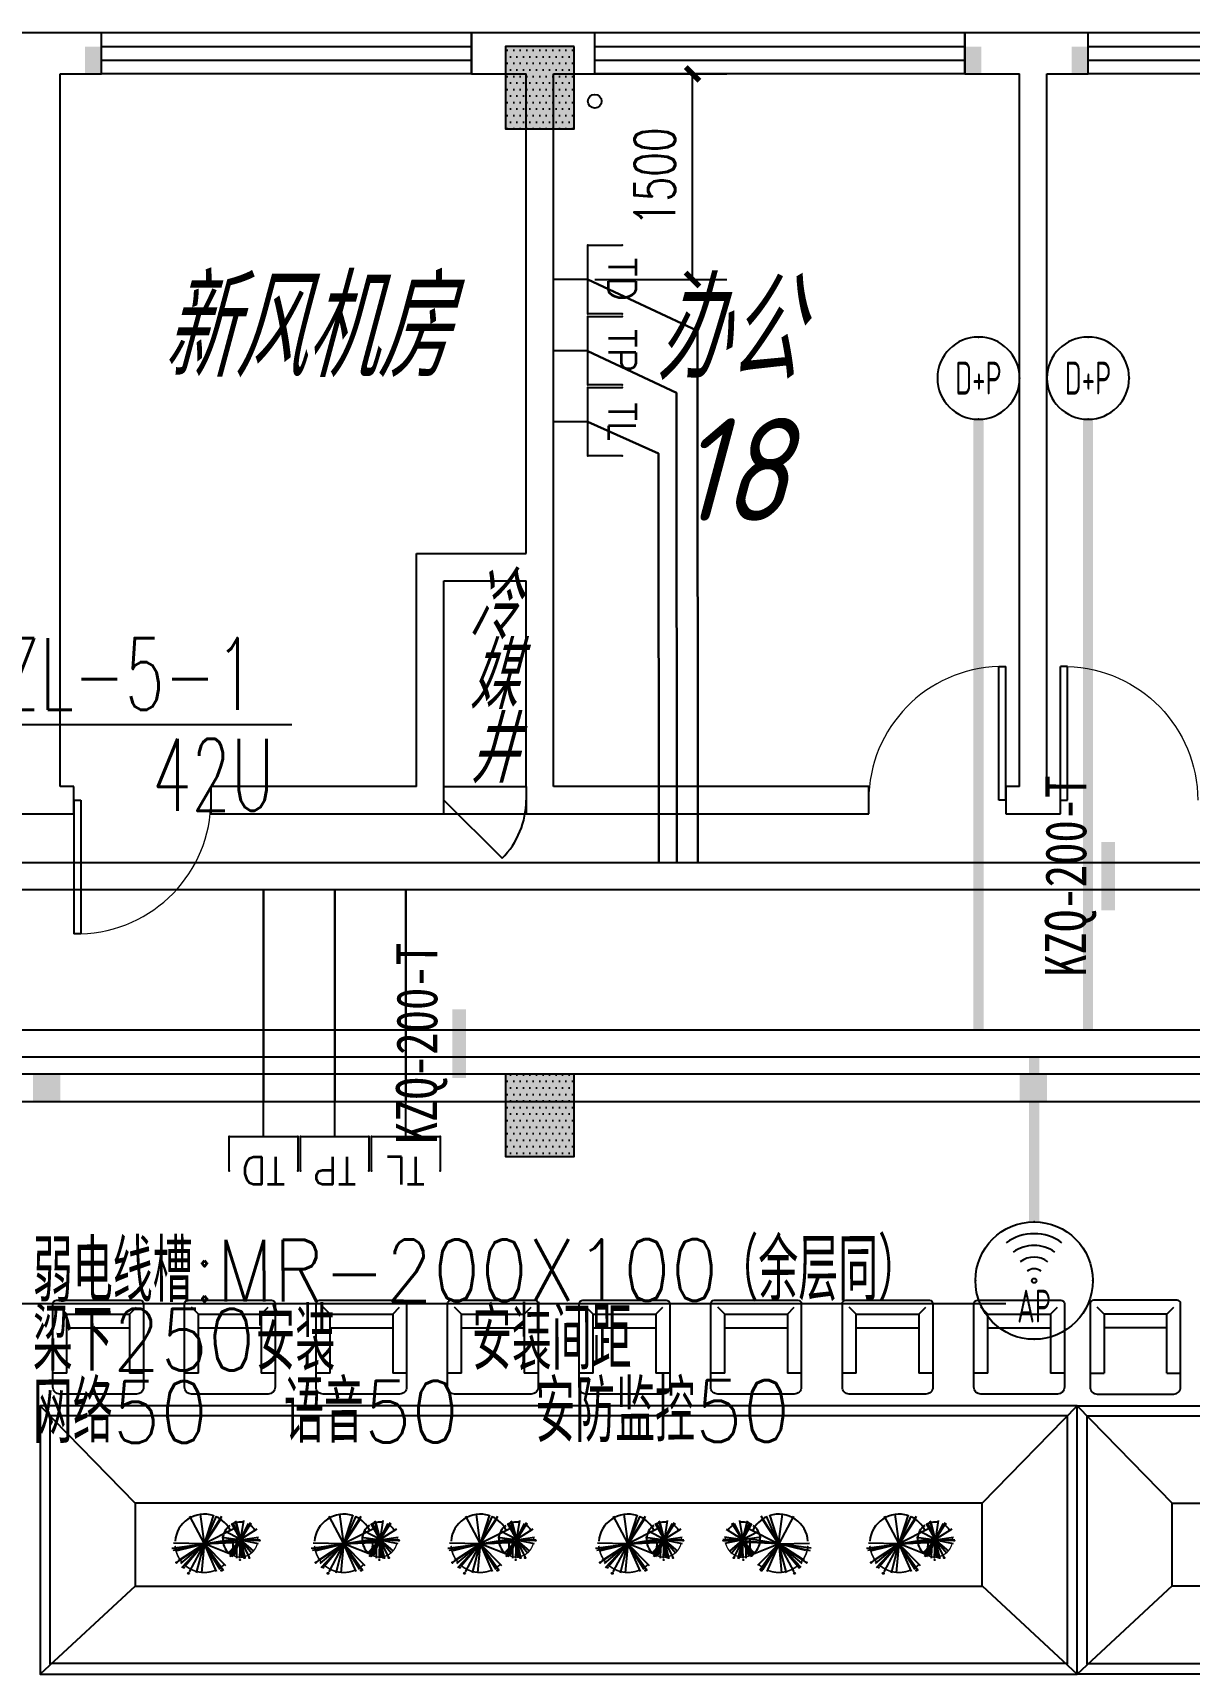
# Model space of a CAD drawing. Extents: x 1398449 to 2142961, y 256969 to 1032940.
# Drawn here: x 1596591 to 1605029, y 311938 to 323917 of the extents above; entities that cross this region are included whole.
import ezdxf
from ezdxf.enums import TextEntityAlignment as Align

# ---------------------------------------------------------------- set-up
doc = ezdxf.new("R2010")
doc.units = 0
doc.header["$LTSCALE"] = 1500
doc.header["$PDSIZE"] = 50
for name, color, linetype in [('1-建筑底图', 8, 'Continuous'), ('CABLETRAY_PDS', 6, 'Continuous'), ('COLU', 7, 'Continuous'), ('DIM-箱柜', 3, 'Continuous'), ('EQUIP-通讯', 3, 'Continuous'), ('TEL_DIM', 3, 'Continuous'), ('WIRE-综合布线', 5, 'Continuous'), ('光纤点位', 3, 'Continuous'), ('内网桥架', 1, 'Continuous'), ('墙填充', 252, 'Continuous'), ('抗震支吊架', 2, 'Continuous'), ('构造柱', 6, 'Continuous'), ('水', 5, 'Continuous'), ('电-标注', 1, 'Continuous'), ('红机电话', 3, 'Continuous'), ('结构柱子', 253, 'Continuous'), ('蓝机电话', 3, 'Continuous')]:
    doc.layers.add(name, color=color, linetype=linetype)
doc.layers.add('内网线路', color=1, linetype='Continuous', lineweight=30)
doc.styles.add('_TCH_DIM_T3', font='SIMPLEX', dxfattribs={"width": 0.705882, "bigfont": 'GBCBIG'})
doc.styles.add('_TEL_ATTDEF', font='GBENOR', dxfattribs={"width": 0.8, "height": 3, "bigfont": 'GBCBIG'})
doc.styles.add('_TEL_DIM', font='SIMPLEX', dxfattribs={"width": 0.8, "height": 3.5, "bigfont": 'HZTXT'})
doc.styles.add('JD', font='simplex.shx', dxfattribs={"width": 0.9, "bigfont": 'gbcbig.shx'})
doc.styles.add('kzcad', font='', dxfattribs={"width": 0.8})
doc.styles.get("Standard").update_dxf_attribs({"font": 'gbeitc.shx', "bigfont": 'gbcbig.shx'})
doc.styles.get('kzcad').set_extended_font_data('SimSun')
doc.linetypes.add('JIEDI', pattern='A,1.25,-0.25,0.25,-0.25,0.625,["/",Standard,S=0.6,R=0,X=0,Y=-0.3],0.625,-0.25,0.25,-0.25', length=4)
doc.dimstyles.new('_TCH_ARCH&&100', dxfattribs={"dimtxt": 297.5, "dimasz": 100, "dimexe": 250, "dimexo": 300, "dimgap": 126.25, "dimtad": 1, "dimdec": 0, "dimzin": 0, "dimdsep": 46, "dimtxsty": '_TCH_DIM_T3', "dimblk": 'ARCHTICK', "dimcen": 0.09, "dimclrt": 7, "dimazin": 2, "dimtfac": 1, "dimtdec": 0, "dimtix": 1, "dimtmove": 2, "dimatfit": 3, "dimfxl": 1, "dimtolj": 1, "dimtzin": 0, "dimarcsym": 0})
pattern_1 = [(0, (-733263.436, -708672.53), (23.8125, 47.625), [0, -47.625])]

# ---------------------------------------------------------------- blocks, each defined once
blk = doc.blocks.new('ghyhytjhrtret')
at = {"layer": '构造柱', "color": 0}
for points in [[(-344109, 1099337), (-344109, 1099137), (-344229, 1099337), (-344229, 1099137)], [(-337689, 1099337), (-337689, 1099137), (-337809, 1099337), (-337809, 1099137)], [(-336909, 1099337), (-336909, 1099137), (-337029, 1099337), (-337029, 1099137)], [(-344609, 1091837), (-344609, 1091637), (-344409, 1091837), (-344409, 1091637)], [(-337409, 1091837), (-337409, 1091637), (-337209, 1091837), (-337209, 1091637)]]:
    blk.add_solid(points, dxfattribs=at)
blk = doc.blocks.new('A$C737A27E0')
at = {"layer": '结构柱子'}
h = blk.add_hatch(color=6, dxfattribs=at)
h.dxf.hatch_style = 1
h.paths.add_polyline_path([(50150, 21800), (49650, 21800), (49650, 21200), (50150, 21200)])
h = blk.add_hatch(color=6, dxfattribs=at)
h.dxf.hatch_style = 1
h.paths.add_polyline_path([(50150, 13700), (50150, 14300), (49650, 14300), (49650, 13700)])
at = {"layer": '结构柱子', "color": 6}
for points in [[(50150, 21800), (49650, 21800), (49650, 21200), (50150, 21200)], [(50150, 14300), (49650, 14300), (49650, 13700), (50150, 13700)]]:
    blk.add_lwpolyline(points, close=True, dxfattribs=at)
blk = doc.blocks.new('A$C6ABE5480')
at = {"layer": '墙填充'}
h = blk.add_hatch(dxfattribs=at)
h.set_pattern_fill('DOTS', color=256, scale=30)
h.set_pattern_definition(pattern_1)
h.paths.add_polyline_path([(50150, 21800), (49650, 21800), (49650, 21200), (50150, 21200)])
h = blk.add_hatch(dxfattribs=at)
h.set_pattern_fill('DOTS', color=256, scale=30)
h.set_pattern_definition(pattern_1)
h.paths.add_polyline_path([(50150, 13700), (50150, 14300), (49650, 14300), (49650, 13700)])
at = {"layer": 'COLU', "color": 6}
for points in [[(50150, 21800), (49650, 21800), (49650, 21200), (50150, 21200)], [(50150, 14300), (49650, 14300), (49650, 13700), (50150, 13700)]]:
    blk.add_lwpolyline(points, close=True, dxfattribs=at)
blk = doc.blocks.new('shui1')
at = {"layer": '水'}
blk.add_circle((531642, 185838), 50, dxfattribs=at)
blk = doc.blocks.new('$DorLib2D$00000114')
at = {"color": 0}
blk.add_line((0.5, 0), (-0.207, 0.707), dxfattribs=at)
blk.add_arc((0.5, 0), 1, 135, 180, dxfattribs=at)
blk = doc.blocks.new('$DorLib2D$00000001')
for p, q in [((0.45, 0.975), (0.5, 0.975)), ((0.45, 0), (0.45, 0.975)), ((0.5, 0), (0.5, 0.975)), ((0.5, 0), (0.45, 0))]:
    blk.add_line(p, q)
at = {"lineweight": 13}
blk.add_arc((0.475, 0), 0.975, 91.4693, 180, dxfattribs=at)
blk = doc.blocks.new('$TCHSYS$WIN2D')
for p, q in [((-0.5, 0.5), (0.5, 0.5)), ((-0.5, 0.5), (-0.5, -0.5)), ((0.5, 0.5), (0.5, -0.5)), ((0.5, 0.1667), (-0.5, 0.1667)), ((0.5, -0.1667), (-0.5, -0.1667)), ((-0.5, -0.5), (0.5, -0.5))]:
    blk.add_line(p, q)
blk = doc.blocks.new('1-五层建筑底图')
at = {"layer": '1-建筑底图'}
for p, q in [((77600, 36600), (73850, 36600)), ((78000, 36600), (77600, 36600)), ((78000, 36300), (78000, 36600)), ((81200, 36600), (80700, 36600)), ((80700, 36600), (80700, 36300)), ((81600, 36600), (81200, 36600)), ((81600, 36300), (81600, 36600)), ((84800, 36600), (84300, 36600)), ((84300, 36600), (84300, 36300)), ((85200, 36600), (84800, 36600)), ((85200, 36300), (85200, 36600)), ((77700, 33600), (77700, 36300)), ((77700, 36300), (78000, 36300)), ((80700, 36300), (81100, 36300)), ((81100, 32800), (81100, 36300)), ((81300, 32700), (81300, 36300)), ((81300, 36300), (81600, 36300)), ((84300, 36300), (84700, 36300)), ((84700, 31100), (84700, 36300)), ((84900, 31100), (84900, 36300)), ((84900, 36300), (85200, 36300)), ((77700, 31100), (77700, 33600)), ((80300, 32800), (81100, 32800)), ((80300, 31100), (80300, 32800)), ((80500, 32600), (81100, 32600)), ((80500, 31100), (80500, 32600)), ((81100, 31100), (81100, 32600)), ((81300, 31100), (81300, 32700)), ((77800, 31100), (77700, 31100)), ((77800, 30900), (77800, 31100)), ((80300, 31100), (78800, 31100)), ((78800, 31100), (78800, 30900)), ((80500, 30900), (80500, 31100)), ((80500, 31100), (81100, 31100)), ((81100, 31100), (81100, 30900)), ((83600, 31100), (81300, 31100)), ((83600, 30900), (83600, 31100)), ((84700, 31100), (84600, 31100)), ((84600, 31100), (84600, 30900)), ((85000, 31100), (84900, 31100)), ((85000, 30900), (85000, 31100)), ((77400, 30900), (77600, 30900)), ((77600, 30900), (77800, 30900)), ((78800, 30900), (80400, 30900)), ((80400, 30900), (80500, 30900)), ((80500, 30900), (81100, 30900)), ((81100, 30900), (81200, 30900)), ((81200, 30900), (83600, 30900)), ((84600, 30900), (84800, 30900)), ((84800, 30900), (85000, 30900)), ((93500, 29000), (76950, 29000)), ((76950, 28800), (93500, 28800)), ((77748.6, 27249.4), (77697.8, 27300.2)), ((77748.6, 27249.4), (78205.8, 27249.4)), ((77748.6, 26817.6), (77748.6, 27249.4)), ((78205.8, 27249.4), (78256.6, 27300.2)), ((78205.8, 27249.4), (78205.8, 26817.6)), ((78708.6, 27249.4), (78657.8, 27300.2)), ((78708.6, 27249.4), (79165.8, 27249.4)), ((78708.6, 26817.6), (78708.6, 27249.4)), ((79165.8, 27249.4), (79216.6, 27300.2)), ((79165.8, 27249.4), (79165.8, 26817.6)), ((79668.6, 27249.4), (79617.8, 27300.2)), ((79668.6, 27249.4), (80125.8, 27249.4)), ((79668.6, 26817.6), (79668.6, 27249.4)), ((80125.8, 27249.4), (80176.6, 27300.2)), ((80125.8, 27249.4), (80125.8, 26817.6)), ((80628.6, 27249.4), (80577.8, 27300.2)), ((80628.6, 27249.4), (81085.8, 27249.4)), ((80628.6, 26817.6), (80628.6, 27249.4)), ((81085.8, 27249.4), (81136.6, 27300.2)), ((81085.8, 27249.4), (81085.8, 26817.6)), ((81588.6, 27249.4), (81537.8, 27300.2)), ((81588.6, 27249.4), (82045.8, 27249.4)), ((81588.6, 26817.6), (81588.6, 27249.4)), ((82045.8, 27249.4), (82096.6, 27300.2)), ((82045.8, 27249.4), (82045.8, 26817.6)), ((82548.6, 27249.4), (82497.8, 27300.2)), ((82548.6, 27249.4), (83005.8, 27249.4)), ((82548.6, 26817.6), (82548.6, 27249.4)), ((83005.8, 27249.4), (83056.6, 27300.2)), ((83005.8, 27249.4), (83005.8, 26817.6)), ((83508.6, 27249.4), (83457.8, 27300.2)), ((83508.6, 27249.4), (83965.8, 27249.4)), ((83508.6, 26817.6), (83508.6, 27249.4)), ((83965.8, 27249.4), (84016.6, 27300.2)), ((83965.8, 27249.4), (83965.8, 26817.6)), ((84468.6, 27249.4), (84417.8, 27300.2)), ((84468.6, 27249.4), (84925.8, 27249.4)), ((84468.6, 26817.6), (84468.6, 27249.4)), ((84925.8, 27249.4), (84976.6, 27300.2)), ((84925.8, 27249.4), (84925.8, 26817.6)), ((85316.9, 27249.4), (85266.1, 27300.2)), ((85774.1, 27249.4), (85316.9, 27249.4)), ((85316.9, 27249.4), (85316.9, 26817.6)), ((85774.1, 27249.4), (85824.9, 27300.2)), ((85774.1, 26817.6), (85774.1, 27249.4)), ((77748.6, 27147.8), (78205.8, 27147.8)), ((78708.6, 27147.8), (79165.8, 27147.8)), ((79668.6, 27147.8), (80125.8, 27147.8)), ((80628.6, 27147.8), (81085.8, 27147.8)), ((81588.6, 27147.8), (82045.8, 27147.8)), ((82548.6, 27147.8), (83005.8, 27147.8)), ((83508.6, 27147.8), (83965.8, 27147.8)), ((84468.6, 27147.8), (84925.8, 27147.8)), ((85774.1, 27147.8), (85316.9, 27147.8)), ((77748.6, 26817.6), (77647, 26817.6)), ((78307.4, 26817.6), (78205.8, 26817.6)), ((78708.6, 26817.6), (78607, 26817.6)), ((79267.4, 26817.6), (79165.8, 26817.6)), ((79668.6, 26817.6), (79567, 26817.6)), ((80227.4, 26817.6), (80125.8, 26817.6)), ((80628.6, 26817.6), (80527, 26817.6)), ((81187.4, 26817.6), (81085.8, 26817.6)), ((81588.6, 26817.6), (81487, 26817.6)), ((82147.4, 26817.6), (82045.8, 26817.6)), ((82548.6, 26817.6), (82447, 26817.6)), ((83107.4, 26817.6), (83005.8, 26817.6)), ((83508.6, 26817.6), (83407, 26817.6)), ((84067.4, 26817.6), (83965.8, 26817.6)), ((84468.6, 26817.6), (84367, 26817.6)), ((85027.4, 26817.6), (84925.8, 26817.6)), ((85215.3, 26817.6), (85316.9, 26817.6)), ((85774.1, 26817.6), (85875.7, 26817.6)), ((78246.2, 25869.8), (77553.2, 26578.6)), ((77625.2, 26506.6), (77625.2, 24693.4)), ((85049.3, 26506.6), (77625.2, 26506.6)), ((85121.3, 26579.3), (84428.3, 25870.5)), ((85049.3, 24694.1), (85049.3, 26507.3)), ((85121.3, 26579.3), (85814.3, 25870.5)), ((85193.3, 24694.1), (85193.3, 26507.3)), ((85193.3, 26506.6), (92617.5, 26506.6)), ((78246.2, 25869.8), (78246.2, 25264.4)), ((84428.3, 25869.8), (78246.2, 25869.8)), ((78642.5, 25774), (78750.2, 25572.1)), ((78751.9, 25572.6), (78723.1, 25789.6)), ((78818.5, 25783.4), (78750.2, 25572.1)), ((78751.9, 25572.6), (78840.6, 25774.9)), ((78751.9, 25572.6), (78879.1, 25774.3)), ((78873.7, 25756.3), (78751.9, 25572.6)), ((79660.2, 25774), (79767.9, 25572.1)), ((79769.6, 25572.6), (79740.8, 25789.6)), ((79836.2, 25783.4), (79767.9, 25572.1)), ((79769.6, 25572.6), (79858.3, 25774.9)), ((79769.6, 25572.6), (79896.8, 25774.3)), ((79891.4, 25756.3), (79769.6, 25572.6)), ((80656, 25774), (80763.6, 25572.1)), ((80765.4, 25572.6), (80736.5, 25789.6)), ((80831.9, 25783.4), (80763.6, 25572.1)), ((80765.4, 25572.6), (80854.1, 25774.9)), ((80765.4, 25572.6), (80892.5, 25774.3)), ((80887.2, 25756.3), (80765.4, 25572.6)), ((81734.5, 25774), (81842.2, 25572.1)), ((81843.9, 25572.6), (81815.1, 25789.6)), ((81910.5, 25783.4), (81842.2, 25572.1)), ((81843.9, 25572.6), (81932.6, 25774.9)), ((81843.9, 25572.6), (81971.1, 25774.3)), ((81965.7, 25756.3), (81843.9, 25572.6)), ((82942.3, 25572.6), (82815.1, 25774.3)), ((82820.5, 25756.3), (82942.3, 25572.6)), ((82942.3, 25572.6), (82853.6, 25774.9)), ((82875.8, 25783.4), (82944, 25572.1)), ((82942.3, 25572.6), (82971.1, 25789.6)), ((83051.7, 25774), (82944, 25572.1)), ((83712.2, 25774), (83819.9, 25572.1)), ((83821.6, 25572.6), (83792.8, 25789.6)), ((83888.2, 25783.4), (83819.9, 25572.1)), ((83821.6, 25572.6), (83910.3, 25774.9)), ((83821.6, 25572.6), (83948.8, 25774.3)), ((83943.4, 25756.3), (83821.6, 25572.6)), ((84428.3, 25264.4), (84428.3, 25870.5)), ((85814.3, 25264.4), (85814.3, 25870.5)), ((85814.3, 25869.8), (91996.5, 25869.8)), ((78962.2, 25680.8), (78759.2, 25577)), ((79015.8, 25603.2), (78900.2, 25665.6)), ((78949.2, 25717.8), (79015.3, 25602)), ((79015.7, 25603), (78961.9, 25724.1)), ((79015.7, 25603), (78977.8, 25740.9)), ((78983.6, 25731.3), (79015.7, 25603)), ((79015.4, 25602.2), (79083.9, 25708.3)), ((79088.7, 25725.2), (79015.5, 25602.1)), ((79015.5, 25602.1), (79074.5, 25721.7)), ((79135.6, 25679.3), (79015.8, 25603.2)), ((79037.2, 25743.5), (79016.2, 25608.3)), ((79979.9, 25680.8), (79776.9, 25577)), ((80033.5, 25603.2), (79917.9, 25665.6)), ((79966.9, 25717.8), (80033, 25602)), ((80033.4, 25603), (79979.6, 25724.1)), ((80033.4, 25603), (79995.5, 25740.9)), ((80001.3, 25731.3), (80033.4, 25603)), ((80033.1, 25602.2), (80101.6, 25708.3)), ((80106.4, 25725.2), (80033.2, 25602.1)), ((80033.2, 25602.1), (80092.2, 25721.7)), ((80153.3, 25679.3), (80033.5, 25603.2)), ((80054.9, 25743.5), (80033.9, 25608.3)), ((80975.6, 25680.8), (80772.7, 25577)), ((81029.2, 25603.2), (80913.6, 25665.6)), ((80962.7, 25717.8), (81028.7, 25602)), ((81029.1, 25603), (80975.4, 25724.1)), ((81029.1, 25603), (80991.2, 25740.9)), ((80997, 25731.3), (81029.1, 25603)), ((81102.2, 25725.2), (81028.9, 25602.1)), ((81028.9, 25602.1), (81087.9, 25721.7)), ((81028.9, 25602.2), (81097.3, 25708.3)), ((81149.1, 25679.3), (81029.2, 25603.2)), ((81050.6, 25743.5), (81029.7, 25608.3)), ((82054.2, 25680.8), (81851.2, 25577)), ((82107.8, 25603.2), (81992.2, 25665.6)), ((82041.2, 25717.8), (82107.3, 25602)), ((82107.7, 25603), (82054, 25724.1)), ((82107.7, 25603), (82069.8, 25740.9)), ((82075.6, 25731.3), (82107.7, 25603)), ((82107.4, 25602.2), (82175.9, 25708.3)), ((82180.8, 25725.2), (82107.5, 25602.1)), ((82107.5, 25602.1), (82166.5, 25721.7)), ((82227.7, 25679.3), (82107.8, 25603.2)), ((82129.2, 25743.5), (82108.2, 25608.3)), ((82558.6, 25679.3), (82678.5, 25603.2)), ((82605.5, 25725.2), (82678.8, 25602.1)), ((82678.8, 25602.2), (82610.4, 25708.3)), ((82678.8, 25602.1), (82619.8, 25721.7)), ((82657.1, 25743.5), (82678, 25608.3)), ((82678.5, 25603), (82716.5, 25740.9)), ((82710.7, 25731.3), (82678.5, 25603)), ((82678.5, 25603), (82732.3, 25724.1)), ((82678.5, 25603.2), (82794.1, 25665.6)), ((82745, 25717.8), (82679, 25602)), ((82732, 25680.8), (82935, 25577)), ((84031.9, 25680.8), (83828.9, 25577)), ((84085.5, 25603.2), (83969.9, 25665.6)), ((84018.9, 25717.8), (84085, 25602)), ((84085.4, 25603), (84031.7, 25724.1)), ((84085.4, 25603), (84047.5, 25740.9)), ((84053.3, 25731.3), (84085.4, 25603)), ((84085.1, 25602.2), (84153.6, 25708.3)), ((84158.5, 25725.2), (84085.2, 25602.1)), ((84085.2, 25602.1), (84144.2, 25721.7)), ((84205.4, 25679.3), (84085.5, 25603.2)), ((84106.9, 25743.5), (84085.9, 25608.3)), ((78514.5, 25540.4), (78752.2, 25572.7)), ((78750.5, 25572.1), (78521.4, 25523.9)), ((78750.5, 25572.1), (78527.6, 25578.4)), ((78552.6, 25439.6), (78751.9, 25572.6)), ((78553.3, 25523.4), (78751.9, 25572.6)), ((78563.5, 25451.1), (78750.2, 25572.1)), ((78580.1, 25428.6), (78750.2, 25572.1)), ((78587.3, 25400.5), (78750.2, 25572.1)), ((78750.2, 25572.1), (78608.6, 25406)), ((78750.2, 25572.1), (78641.2, 25368.8)), ((78695.1, 25360.4), (78750.2, 25572.1)), ((78750.2, 25571.6), (78730.8, 25360.4)), ((78750.1, 25571.9), (78969.3, 25609.2)), ((78987.9, 25593.3), (78750.1, 25571.9)), ((78750.2, 25572.1), (78960.4, 25583.4)), ((78750.2, 25572.1), (78838.9, 25369.6)), ((78868.1, 25385.7), (78750.2, 25572.1)), ((78750.2, 25572.1), (78890.1, 25379)), ((78875.5, 25390.7), (78750.2, 25572.1)), ((78750.2, 25572.1), (78906.1, 25413.5)), ((78751.9, 25572.6), (78887.7, 25381.7)), ((78971.8, 25485.2), (78751.9, 25572.6)), ((78879.4, 25620.9), (79015.4, 25602.2)), ((79015.4, 25602.2), (78927.1, 25501.8)), ((78939.6, 25481.2), (79015.8, 25603.2)), ((79015.4, 25602.2), (78949.9, 25478)), ((78969.8, 25489.4), (79015.8, 25603.2)), ((78989.1, 25469.1), (78992.1, 25612.8)), ((79010.8, 25468.8), (79015.5, 25602.2)), ((79015.4, 25602.2), (79147.3, 25622.1)), ((79015.4, 25602.2), (79158.5, 25602.3)), ((79015.4, 25602.2), (79145, 25574.1)), ((79147.6, 25599.3), (79015.4, 25602.2)), ((79147.5, 25593.9), (79015.4, 25602.2)), ((79015.4, 25602.2), (79046.3, 25475)), ((79041.5, 25462.7), (79015.4, 25602.2)), ((79098.9, 25501), (79015.4, 25602.2)), ((79015.4, 25602.2), (79075.9, 25477.7)), ((79027.6, 25469.3), (79015.5, 25602.2)), ((79015.7, 25602.1), (79111.4, 25518.3)), ((79015.8, 25603.2), (79156.3, 25602)), ((79532.2, 25540.4), (79769.9, 25572.7)), ((79768.2, 25572.1), (79539.1, 25523.9)), ((79768.2, 25572.1), (79545.3, 25578.4)), ((79570.3, 25439.6), (79769.6, 25572.6)), ((79571, 25523.4), (79769.6, 25572.6)), ((79581.2, 25451.1), (79767.9, 25572.1)), ((79597.8, 25428.6), (79767.9, 25572.1)), ((79605, 25400.5), (79767.9, 25572.1)), ((79767.9, 25572.1), (79626.3, 25406)), ((79767.9, 25572.1), (79658.9, 25368.8)), ((79712.8, 25360.4), (79767.9, 25572.1)), ((79767.9, 25571.6), (79748.5, 25360.4)), ((79767.8, 25571.9), (79987, 25609.2)), ((80005.6, 25593.3), (79767.8, 25571.9)), ((79767.9, 25572.1), (79978.1, 25583.4)), ((79767.9, 25572.1), (79856.6, 25369.6)), ((79885.8, 25385.7), (79767.9, 25572.1)), ((79767.9, 25572.1), (79907.8, 25379)), ((79893.2, 25390.7), (79767.9, 25572.1)), ((79767.9, 25572.1), (79923.8, 25413.5)), ((79769.6, 25572.6), (79905.4, 25381.7)), ((79989.5, 25485.2), (79769.6, 25572.6)), ((79897.1, 25620.9), (80033.1, 25602.2)), ((80033.1, 25602.2), (79944.8, 25501.8)), ((79957.3, 25481.2), (80033.5, 25603.2)), ((80033.1, 25602.2), (79967.6, 25478)), ((79987.5, 25489.4), (80033.5, 25603.2)), ((80006.8, 25469.1), (80009.8, 25612.8)), ((80028.5, 25468.8), (80033.2, 25602.2)), ((80033.1, 25602.2), (80165, 25622.1)), ((80033.1, 25602.2), (80176.2, 25602.3)), ((80033.1, 25602.2), (80162.7, 25574.1)), ((80165.3, 25599.3), (80033.1, 25602.2)), ((80165.2, 25593.9), (80033.1, 25602.2)), ((80033.1, 25602.2), (80064, 25475)), ((80059.2, 25462.7), (80033.1, 25602.2)), ((80116.6, 25501), (80033.1, 25602.2)), ((80033.1, 25602.2), (80093.6, 25477.7)), ((80045.3, 25469.3), (80033.2, 25602.2)), ((80033.4, 25602.1), (80129.1, 25518.3)), ((80033.5, 25603.2), (80174, 25602)), ((80527.9, 25540.4), (80765.6, 25572.7)), ((80763.9, 25572.1), (80534.9, 25523.9)), ((80763.9, 25572.1), (80541, 25578.4)), ((80566.1, 25439.6), (80765.4, 25572.6)), ((80566.7, 25523.4), (80765.4, 25572.6)), ((80577, 25451.1), (80763.6, 25572.1)), ((80593.6, 25428.6), (80763.6, 25572.1)), ((80600.7, 25400.5), (80763.6, 25572.1)), ((80763.6, 25572.1), (80622.1, 25406)), ((80763.6, 25572.1), (80654.6, 25368.8)), ((80708.6, 25360.4), (80763.6, 25572.1)), ((80763.7, 25571.6), (80744.2, 25360.4)), ((80763.5, 25571.9), (80982.7, 25609.2)), ((81001.3, 25593.3), (80763.5, 25571.9)), ((80763.6, 25572.1), (80973.8, 25583.4)), ((80763.6, 25572.1), (80852.3, 25369.6)), ((80881.6, 25385.7), (80763.6, 25572.1)), ((80763.6, 25572.1), (80903.6, 25379)), ((80888.9, 25390.7), (80763.6, 25572.1)), ((80763.6, 25572.1), (80919.5, 25413.5)), ((80765.4, 25572.6), (80901.1, 25381.7)), ((80985.2, 25485.2), (80765.4, 25572.6)), ((80892.8, 25620.9), (81028.9, 25602.2)), ((81028.9, 25602.2), (80940.5, 25501.8)), ((80953, 25481.2), (81029.2, 25603.2)), ((81028.9, 25602.2), (80963.3, 25478)), ((80983.2, 25489.4), (81029.2, 25603.2)), ((81002.5, 25469.1), (81005.6, 25612.8)), ((81024.2, 25468.8), (81028.9, 25602.2)), ((81028.9, 25602.2), (81160.8, 25622.1)), ((81028.9, 25602.2), (81171.9, 25602.3)), ((81028.9, 25602.2), (81158.4, 25574.1)), ((81161.1, 25599.3), (81028.9, 25602.2)), ((81160.9, 25593.9), (81028.9, 25602.2)), ((81028.9, 25602.2), (81059.7, 25475)), ((81054.9, 25462.7), (81028.9, 25602.2)), ((81041, 25469.3), (81028.9, 25602.2)), ((81112.4, 25501), (81028.9, 25602.2)), ((81028.9, 25602.2), (81089.3, 25477.7)), ((81029.1, 25602.1), (81124.9, 25518.3)), ((81029.2, 25603.2), (81169.8, 25602)), ((81606.5, 25540.4), (81844.2, 25572.7)), ((81842.5, 25572.1), (81613.4, 25523.9)), ((81842.5, 25572.1), (81619.6, 25578.4)), ((81644.6, 25439.6), (81843.9, 25572.6)), ((81645.3, 25523.4), (81843.9, 25572.6)), ((81655.5, 25451.1), (81842.2, 25572.1)), ((81672.2, 25428.6), (81842.2, 25572.1)), ((81679.3, 25400.5), (81842.2, 25572.1)), ((81842.2, 25572.1), (81700.6, 25406)), ((81842.2, 25572.1), (81733.2, 25368.8)), ((81787.1, 25360.4), (81842.2, 25572.1)), ((81842.3, 25571.6), (81822.8, 25360.4)), ((81842.1, 25571.9), (82061.3, 25609.2)), ((82079.9, 25593.3), (81842.1, 25571.9)), ((81842.2, 25572.1), (82052.4, 25583.4)), ((81842.2, 25572.1), (81930.9, 25369.6)), ((81960.1, 25385.7), (81842.2, 25572.1)), ((81842.2, 25572.1), (81982.2, 25379)), ((81967.5, 25390.7), (81842.2, 25572.1)), ((81842.2, 25572.1), (81998.1, 25413.5)), ((81843.9, 25572.6), (81979.7, 25381.7)), ((82063.8, 25485.2), (81843.9, 25572.6)), ((81971.4, 25620.9), (82107.4, 25602.2)), ((82107.4, 25602.2), (82019.1, 25501.8)), ((82031.6, 25481.2), (82107.8, 25603.2)), ((82107.4, 25602.2), (82041.9, 25478)), ((82061.8, 25489.4), (82107.8, 25603.2)), ((82081.1, 25469.1), (82084.2, 25612.8)), ((82102.8, 25468.8), (82107.5, 25602.2)), ((82107.4, 25602.2), (82239.4, 25622.1)), ((82107.4, 25602.2), (82250.5, 25602.3)), ((82107.4, 25602.2), (82237, 25574.1)), ((82239.7, 25599.3), (82107.4, 25602.2)), ((82239.5, 25593.9), (82107.4, 25602.2)), ((82107.4, 25602.2), (82138.3, 25475)), ((82133.5, 25462.7), (82107.4, 25602.2)), ((82190.9, 25501), (82107.4, 25602.2)), ((82107.4, 25602.2), (82167.9, 25477.7)), ((82119.6, 25469.3), (82107.5, 25602.2)), ((82107.7, 25602.1), (82203.5, 25518.3)), ((82107.8, 25603.2), (82248.4, 25602)), ((82678.8, 25602.2), (82535.8, 25602.3)), ((82678.5, 25603.2), (82537.9, 25602)), ((82546.6, 25599.3), (82678.8, 25602.2)), ((82546.7, 25593.9), (82678.8, 25602.2)), ((82678.8, 25602.2), (82546.9, 25622.1)), ((82678.8, 25602.2), (82549.2, 25574.1)), ((82678.6, 25602.1), (82582.8, 25518.3)), ((82595.3, 25501), (82678.8, 25602.2)), ((82678.8, 25602.2), (82618.4, 25477.7)), ((82678.8, 25602.2), (82648, 25475)), ((82652.7, 25462.7), (82678.8, 25602.2)), ((82666.7, 25469.3), (82678.8, 25602.2)), ((82754.7, 25481.2), (82678.5, 25603.2)), ((82724.5, 25489.4), (82678.5, 25603.2)), ((82814.9, 25620.9), (82678.8, 25602.2)), ((82678.8, 25602.2), (82767.2, 25501.8)), ((82683.4, 25468.8), (82678.8, 25602.2)), ((82678.8, 25602.2), (82744.4, 25478)), ((82705.2, 25469.1), (82702.1, 25612.8)), ((82706.4, 25593.3), (82944.1, 25571.9)), ((82722.4, 25485.2), (82942.3, 25572.6)), ((82944.1, 25571.9), (82725, 25609.2)), ((82944, 25572.1), (82733.9, 25583.4)), ((82944, 25572.1), (82788.2, 25413.5)), ((82944, 25572.1), (82804.1, 25379)), ((82942.3, 25572.6), (82806.5, 25381.7)), ((82818.8, 25390.7), (82944, 25572.1)), ((82826.1, 25385.7), (82944, 25572.1)), ((82944, 25572.1), (82855.4, 25369.6)), ((83179.8, 25540.4), (82942.1, 25572.7)), ((83141, 25523.4), (82942.3, 25572.6)), ((83141.6, 25439.6), (82942.3, 25572.6)), ((82943.8, 25572.1), (83166.7, 25578.4)), ((82943.8, 25572.1), (83172.8, 25523.9)), ((83114.1, 25428.6), (82944, 25572.1)), ((83130.7, 25451.1), (82944, 25572.1)), ((83106.9, 25400.5), (82944, 25572.1)), ((82944, 25572.1), (83085.6, 25406)), ((82944, 25572.1), (83053.1, 25368.8)), ((82999.1, 25360.4), (82944, 25572.1)), ((82944, 25571.6), (82963.5, 25360.4)), ((83584.2, 25540.4), (83821.9, 25572.7)), ((83820.2, 25572.1), (83591.1, 25523.9)), ((83820.2, 25572.1), (83597.3, 25578.4)), ((83622.3, 25439.6), (83821.6, 25572.6)), ((83623, 25523.4), (83821.6, 25572.6)), ((83633.2, 25451.1), (83819.9, 25572.1)), ((83649.9, 25428.6), (83819.9, 25572.1)), ((83657, 25400.5), (83819.9, 25572.1)), ((83819.9, 25572.1), (83678.3, 25406)), ((83819.9, 25572.1), (83710.9, 25368.8)), ((83764.8, 25360.4), (83819.9, 25572.1)), ((83820, 25571.6), (83800.5, 25360.4)), ((83819.8, 25571.9), (84039, 25609.2)), ((84057.6, 25593.3), (83819.8, 25571.9)), ((83819.9, 25572.1), (84030.1, 25583.4)), ((83819.9, 25572.1), (83908.6, 25369.6)), ((83937.8, 25385.7), (83819.9, 25572.1)), ((83819.9, 25572.1), (83959.9, 25379)), ((83945.2, 25390.7), (83819.9, 25572.1)), ((83819.9, 25572.1), (83975.8, 25413.5)), ((83821.6, 25572.6), (83957.4, 25381.7)), ((84041.5, 25485.2), (83821.6, 25572.6)), ((83949.1, 25620.9), (84085.1, 25602.2)), ((84085.1, 25602.2), (83996.8, 25501.8)), ((84009.3, 25481.2), (84085.5, 25603.2)), ((84085.1, 25602.2), (84019.6, 25478)), ((84039.5, 25489.4), (84085.5, 25603.2)), ((84058.8, 25469.1), (84061.9, 25612.8)), ((84080.5, 25468.8), (84085.2, 25602.2)), ((84085.1, 25602.2), (84217.1, 25622.1)), ((84085.1, 25602.2), (84228.2, 25602.3)), ((84085.1, 25602.2), (84214.7, 25574.1)), ((84217.4, 25599.3), (84085.1, 25602.2)), ((84217.2, 25593.9), (84085.1, 25602.2)), ((84085.1, 25602.2), (84116, 25475)), ((84111.2, 25462.7), (84085.1, 25602.2)), ((84168.6, 25501), (84085.1, 25602.2)), ((84085.1, 25602.2), (84145.6, 25477.7)), ((84097.3, 25469.3), (84085.2, 25602.2)), ((84085.4, 25602.1), (84181.2, 25518.3)), ((84085.5, 25603.2), (84226.1, 25602)), ((78246.2, 25264.4), (77553.2, 24621.4)), ((78246.2, 25264.4), (84428.3, 25264.4)), ((84428.3, 25265.1), (85121.3, 24622.1)), ((85814.3, 25265.1), (85121.3, 24622.1)), ((91996.5, 25264.4), (85814.3, 25264.4)), ((85049.3, 24700.2), (77625.2, 24700.2)), ((85193.3, 24700.2), (92617.5, 24700.2))]:
    blk.add_line(p, q, dxfattribs=at)
for points in [[(77647, 26716), (77647, 27325.6, -0.4142136), (77672.4, 27351), (78282, 27351, -0.4142136), (78307.4, 27325.6), (78307.4, 26716, -0.4142136), (78256.6, 26665.2), (77697.8, 26665.2, -0.4142136)], [(78607, 26716), (78607, 27325.6, -0.4142136), (78632.4, 27351), (79242, 27351, -0.4142136), (79267.4, 27325.6), (79267.4, 26716, -0.4142136), (79216.6, 26665.2), (78657.8, 26665.2, -0.4142136)], [(79567, 26716), (79567, 27325.6, -0.4142136), (79592.4, 27351), (80202, 27351, -0.4142136), (80227.4, 27325.6), (80227.4, 26716, -0.4142136), (80176.6, 26665.2), (79617.8, 26665.2, -0.4142136)], [(80527, 26716), (80527, 27325.6, -0.4142136), (80552.4, 27351), (81162, 27351, -0.4142136), (81187.4, 27325.6), (81187.4, 26716, -0.4142136), (81136.6, 26665.2), (80577.8, 26665.2, -0.4142136)], [(81487, 26716), (81487, 27325.6, -0.4142136), (81512.4, 27351), (82122, 27351, -0.4142136), (82147.4, 27325.6), (82147.4, 26716, -0.4142136), (82096.6, 26665.2), (81537.8, 26665.2, -0.4142136)], [(82447, 26716), (82447, 27325.6, -0.4142136), (82472.4, 27351), (83082, 27351, -0.4142136), (83107.4, 27325.6), (83107.4, 26716, -0.4142136), (83056.6, 26665.2), (82497.8, 26665.2, -0.4142136)], [(83407, 26716), (83407, 27325.6, -0.4142136), (83432.4, 27351), (84042, 27351, -0.4142136), (84067.4, 27325.6), (84067.4, 26716, -0.4142136), (84016.6, 26665.2), (83457.8, 26665.2, -0.4142136)], [(84367, 26716), (84367, 27325.6, -0.4142136), (84392.4, 27351), (85002, 27351, -0.4142136), (85027.4, 27325.6), (85027.4, 26716, -0.4142136), (84976.6, 26665.2), (84417.8, 26665.2, -0.4142136)], [(85875.7, 26716), (85875.7, 27325.6, 0.4142136), (85850.3, 27351), (85240.7, 27351, 0.4142136), (85215.3, 27325.6), (85215.3, 26716, 0.4142136), (85266.1, 26665.2), (85824.9, 26665.2, 0.4142136)]]:
    blk.add_lwpolyline(points, format="xyb", close=True, dxfattribs=at)
for points in [[(85120.6, 26578.6), (77553.2, 26578.6), (77553.2, 24621.4), (85121.3, 24621.4), (85121.3, 26579.3)], [(85122.1, 26578.6), (92689.5, 26578.6), (92689.5, 24621.4), (85121.3, 24621.4), (85121.3, 26579.3)]]:
    blk.add_lwpolyline(points, dxfattribs=at)
for points in [[(79072.2, 25717, -0.135784), (79122.1, 25670.7, -0.135784)], [(80089.9, 25717, -0.135784), (80139.8, 25670.7, -0.135784)], [(81085.6, 25717, -0.135784), (81135.5, 25670.7, -0.135784)], [(82164.2, 25717, -0.135784), (82214.1, 25670.7, -0.135784)], [(82622.1, 25717, 0.135784), (82572.2, 25670.7, 0.135784)], [(84141.9, 25717, -0.135784), (84191.8, 25670.7, -0.135784)]]:
    blk.add_lwpolyline(points, format="xyb", dxfattribs=at)
for points, const_width in [([(79105.3, 25691.7, -0.0524124), (79121, 25670.1, -0.0524124)], 9.6), ([(80123, 25691.7, -0.0524124), (80138.7, 25670.1, -0.0524124)], 9.6), ([(81118.7, 25691.7, -0.0524124), (81134.4, 25670.1, -0.0524124)], 9.6), ([(82197.3, 25691.7, -0.0524124), (82213, 25670.1, -0.0524124)], 9.6), ([(82589, 25691.7, 0.0524124), (82573.3, 25670.1, 0.0524124)], 9.6), ([(84175, 25691.7, -0.0524124), (84190.7, 25670.1, -0.0524124)], 9.6), ([(78589.6, 25436.6, -0.1586798), (78538.2, 25557.9, -0.1586798)], 12), ([(78958.8, 25538.2, -0.0524124), (78945, 25495.9, -0.0524124)], 12), ([(79138, 25575.6, -0.165159), (79095.1, 25505.6, -0.165159)], 9.6), ([(79139.9, 25621, -0.0524124), (79140.7, 25594.3, -0.0524124)], 9.6), ([(79607.3, 25436.6, -0.1586798), (79555.9, 25557.9, -0.1586798)], 12), ([(79976.5, 25538.2, -0.0524124), (79962.7, 25495.9, -0.0524124)], 12), ([(80155.7, 25575.6, -0.165159), (80112.8, 25505.6, -0.165159)], 9.6), ([(80157.6, 25621, -0.0524124), (80158.4, 25594.3, -0.0524124)], 9.6), ([(80603.1, 25436.6, -0.1586798), (80551.7, 25557.9, -0.1586798)], 12), ([(80972.2, 25538.2, -0.0524124), (80958.5, 25495.9, -0.0524124)], 12), ([(81151.4, 25575.6, -0.165159), (81108.5, 25505.6, -0.165159)], 9.6), ([(81153.3, 25621, -0.0524124), (81154.2, 25594.3, -0.0524124)], 9.6), ([(81681.7, 25436.6, -0.1586798), (81630.3, 25557.9, -0.1586798)], 12), ([(82050.8, 25538.2, -0.0524124), (82037, 25495.9, -0.0524124)], 12), ([(82230, 25575.6, -0.165159), (82187.1, 25505.6, -0.165159)], 9.6), ([(82231.9, 25621, -0.0524124), (82232.8, 25594.3, -0.0524124)], 9.6), ([(82554.3, 25621, 0.0524124), (82553.5, 25594.3, 0.0524124)], 9.6), ([(82556.3, 25575.6, 0.165159), (82599.1, 25505.6, 0.165159)], 9.6), ([(82735.5, 25538.2, 0.0524124), (82749.2, 25495.9, 0.0524124)], 12), ([(83104.6, 25436.6, 0.1586798), (83156, 25557.9, 0.1586798)], 12), ([(83659.4, 25436.6, -0.1586798), (83608, 25557.9, -0.1586798)], 12), ([(84028.5, 25538.2, -0.0524124), (84014.7, 25495.9, -0.0524124)], 12), ([(84207.7, 25575.6, -0.165159), (84164.8, 25505.6, -0.165159)], 9.6), ([(84209.6, 25621, -0.0524124), (84210.5, 25594.3, -0.0524124)], 9.6), ([(78697.6, 25370, -0.1247135), (78605.8, 25420, -0.1247135)], 12), ([(78897.3, 25422.4, -0.0524124), (78862.1, 25395.2, -0.0524124)], 12), ([(79024.7, 25476.5, -0.1586798), (78947.7, 25494.2, -0.1586798)], 9.6), ([(79095.1, 25505.6, -0.1247135), (79038.5, 25478.5, -0.1247135)], 9.6), ([(79715.3, 25370, -0.1247135), (79623.5, 25420, -0.1247135)], 12), ([(79915, 25422.4, -0.0524124), (79879.8, 25395.2, -0.0524124)], 12), ([(80042.4, 25476.5, -0.1586798), (79965.4, 25494.2, -0.1586798)], 9.6), ([(80112.8, 25505.6, -0.1247135), (80056.2, 25478.5, -0.1247135)], 9.6), ([(80711.1, 25370, -0.1247135), (80619.2, 25420, -0.1247135)], 12), ([(80910.7, 25422.4, -0.0524124), (80875.5, 25395.2, -0.0524124)], 12), ([(81038.2, 25476.5, -0.1586798), (80961.1, 25494.2, -0.1586798)], 9.6), ([(81108.5, 25505.6, -0.1247135), (81052, 25478.5, -0.1247135)], 9.6), ([(81789.7, 25370, -0.1247135), (81697.8, 25420, -0.1247135)], 12), ([(81989.3, 25422.4, -0.0524124), (81954.1, 25395.2, -0.0524124)], 12), ([(82116.8, 25476.5, -0.1586798), (82039.7, 25494.2, -0.1586798)], 9.6), ([(82187.1, 25505.6, -0.1247135), (82130.6, 25478.5, -0.1247135)], 9.6), ([(82599.1, 25505.6, 0.1247135), (82655.7, 25478.5, 0.1247135)], 9.6), ([(82669.5, 25476.5, 0.1586798), (82746.5, 25494.2, 0.1586798)], 9.6), ([(82797, 25422.4, 0.0524124), (82832.2, 25395.2, 0.0524124)], 12), ([(82996.6, 25370, 0.1247135), (83088.4, 25420, 0.1247135)], 12), ([(83767.4, 25370, -0.1247135), (83675.5, 25420, -0.1247135)], 12), ([(83967, 25422.4, -0.0524124), (83931.8, 25395.2, -0.0524124)], 12), ([(84094.5, 25476.5, -0.1586798), (84017.4, 25494.2, -0.1586798)], 9.6), ([(84164.8, 25505.6, -0.1247135), (84108.3, 25478.5, -0.1247135)], 9.6), ([(78834.1, 25380.6, -0.165159), (78697.6, 25370, -0.165159)], 12), ([(79851.8, 25380.6, -0.165159), (79715.3, 25370, -0.165159)], 12), ([(80847.5, 25380.6, -0.165159), (80711.1, 25370, -0.165159)], 12), ([(81926.1, 25380.6, -0.165159), (81789.7, 25370, -0.165159)], 12), ([(82860.2, 25380.6, 0.165159), (82996.6, 25370, 0.165159)], 12), ([(83903.8, 25380.6, -0.165159), (83767.4, 25370, -0.165159)], 12)]:
    blk.add_lwpolyline(points, format="xyb", dxfattribs=dict(at, const_width=const_width))
for centre, radius in [((79090.6, 25716.4), 1.87), ((80108.3, 25716.4), 1.87), ((81104.1, 25716.4), 1.87), ((82182.6, 25716.4), 1.87), ((82603.6, 25716.4), 1.87), ((84160.3, 25716.4), 1.87), ((78977.9, 25582.2), 3.11), ((79154.7, 25595.5), 1.87), ((79995.6, 25582.2), 3.11), ((80172.4, 25595.5), 1.87), ((80991.3, 25582.2), 3.11), ((81168.1, 25595.5), 1.87), ((82069.9, 25582.2), 3.11), ((82246.7, 25595.5), 1.87), ((82539.6, 25595.5), 1.87), ((82716.3, 25582.2), 3.11), ((84047.6, 25582.2), 3.11), ((84224.4, 25595.5), 1.87), ((78547.7, 25435.5), 3.11), ((78602.3, 25400.7), 3.11), ((79010.6, 25455.7), 1.87), ((79046.7, 25470), 1.87), ((79079.7, 25471.2), 2.8), ((79565.4, 25435.5), 3.11), ((79620, 25400.7), 3.11), ((80028.3, 25455.7), 1.87), ((80064.4, 25470), 1.87), ((80097.4, 25471.2), 2.8), ((80561.2, 25435.5), 3.11), ((80615.7, 25400.7), 3.11), ((81024, 25455.7), 1.87), ((81060.1, 25470), 1.87), ((81093.1, 25471.2), 2.8), ((81639.7, 25435.5), 3.11), ((81694.3, 25400.7), 3.11), ((82102.6, 25455.7), 1.87), ((82138.7, 25470), 1.87), ((82171.7, 25471.2), 2.8), ((82614.6, 25471.2), 2.8), ((82647.6, 25470), 1.87), ((82683.7, 25455.7), 1.87), ((83091.9, 25400.7), 3.11), ((83146.5, 25435.5), 3.11), ((83617.4, 25435.5), 3.11), ((83672, 25400.7), 3.11), ((84080.3, 25455.7), 1.87), ((84116.4, 25470), 1.87), ((84149.4, 25471.2), 2.8), ((78636.2, 25357.3), 4.67), ((78877.3, 25377.5), 3.11), ((79653.9, 25357.3), 4.67), ((79895, 25377.5), 3.11), ((80649.6, 25357.3), 4.67), ((80890.7, 25377.5), 3.11), ((81728.2, 25357.3), 4.67), ((81969.3, 25377.5), 3.11), ((82817, 25377.5), 3.11), ((83058, 25357.3), 4.67), ((83705.9, 25357.3), 4.67), ((83947, 25377.5), 3.11)]:
    blk.add_circle(centre, radius, dxfattribs=at)
for centre, radius, start, end in [((78750.2, 25576.2), 212.8, 71.7597, 175.68109), ((78750.2, 25576.2), 212.8, 26.17114, 65.51822), ((79767.9, 25576.2), 212.8, 71.7597, 175.68109), ((79767.9, 25576.2), 212.8, 26.17114, 65.51822), ((80763.7, 25576.2), 212.8, 71.7597, 175.68109), ((80763.7, 25576.2), 212.8, 26.17114, 65.51822), ((81842.3, 25576.2), 212.8, 71.7597, 175.68109), ((81842.3, 25576.2), 212.8, 26.17114, 65.51822), ((82944, 25576.2), 212.8, 114.48178, 153.82886), ((82944, 25576.2), 212.8, 4.31891, 108.2403), ((83820, 25576.2), 212.8, 71.7597, 175.68109), ((83820, 25576.2), 212.8, 26.17114, 65.51822), ((79013.4, 25603.7), 127.7, 125.85234, 229.77373), ((79013.4, 25603.7), 127.7, 80.26378, 119.61086), ((80031.1, 25603.7), 127.7, 125.85234, 229.77373), ((80031.1, 25603.7), 127.7, 80.26378, 119.61086), ((81026.9, 25603.7), 127.7, 125.85234, 229.77373), ((81026.9, 25603.7), 127.7, 80.26378, 119.61086), ((82105.4, 25603.7), 127.7, 125.85234, 229.77373), ((82105.4, 25603.7), 127.7, 80.26378, 119.61086), ((82680.8, 25603.7), 127.7, 60.38914, 99.73622), ((82680.8, 25603.7), 127.7, 310.22627, 54.14766), ((84083.1, 25603.7), 127.7, 125.85234, 229.77373), ((84083.1, 25603.7), 127.7, 80.26378, 119.61086), ((78750.2, 25576.2), 212.8, 337.57896, 8.50921), ((79767.9, 25576.2), 212.8, 337.57896, 8.50921), ((80763.7, 25576.2), 212.8, 337.57896, 8.50921), ((81842.3, 25576.2), 212.8, 337.57896, 8.50921), ((82944, 25576.2), 212.8, 171.49079, 202.42104), ((83820, 25576.2), 212.8, 337.57896, 8.50921)]:
    blk.add_arc(centre, radius, start, end, dxfattribs=at)
at = {"layer": '1-建筑底图', "rotation": 180}
for name, p, xscale, yscale, zscale in [('$TCHSYS$WIN2D', (79350, 36450), 2700, 300, 2700), ('$TCHSYS$WIN2D', (82950, 36450), 2700, 300, 2700), ('$TCHSYS$WIN2D', (86550, 36450), 2700, 300, 2700), ('$DorLib2D$00000001', (85500, 31000), 1000, -1000, 1000)]:
    blk.add_blockref(name, p, dxfattribs=dict(at, xscale=xscale, yscale=yscale, zscale=zscale))
at = {"layer": '1-建筑底图'}
for name, p in [('ghyhytjhrtret', (422109.4, -1062837.1)), ('A$C737A27E0', (31300, 14700)), ('A$C6ABE5480', (31300, 14700)), ('shui1', (-450041.7, -149737.7))]:
    blk.add_blockref(name, p, dxfattribs=at)
for name, p, xscale, yscale, zscale in [('$DorLib2D$00000001', (84100, 31000), 1000, 1000, 1000), ('$DorLib2D$00000001', (78300, 31000), -1000, -1000, 200), ('$DorLib2D$00000114', (80800, 31000), -600, -600, 200)]:
    blk.add_blockref(name, p, dxfattribs=dict(at, xscale=xscale, yscale=yscale, zscale=zscale))
for s, height, p in [('新风机房', 723.4, (78439.4, 34086.5)), ('办公', 723.4, (82041, 34068.8)), ('18', 750, (82201.3, 33037.7)), ('冷', 482.3, (80681.3, 32174)), ('媒', 482.3, (80681.3, 31665.3)), ('井', 482.3, (80681.3, 31127.8))]:
    blk.add_text(s, height=height, dxfattribs=at).set_placement(p)
blk = doc.blocks.new('$equip_U$00000080(win7-PC-hzk)')
blk.add_circle((0, 0.5), 0.5)
for p in [(0, 0.999), (-0.5, 0.5), (0.5, 0.5)]:
    blk.add_point(p)
at = {"color": 7, "style": '_TEL_DIM', "width": 0.7}
blk.add_attdef('$TEXT$', text='', height=0.4, dxfattribs=at).set_placement((0, 0.5), align=Align.MIDDLE_CENTER)
at = {"color": 7, "style": '_TEL_DIM', "flags": 1}
for tag in ['A', 'REMARK']:
    blk.add_attdef(tag, text='', height=0.00002, dxfattribs=at).set_placement((0, 0), align=Align.MIDDLE_CENTER)
blk = doc.blocks.new('$equip_U$00000091(CLOUBAN)')
for radius in [0.714, 0.0272]:
    blk.add_circle((0, 0), radius)
for radius in [0.571, 0.428, 0.285, 0.143]:
    blk.add_arc((0, 0), radius, 53.7049, 126.2951)
for p in [(0, 0.714), (-0.714, 0), (0.714, 0), (0, -0.714)]:
    blk.add_point(p)
at = {"color": 7, "style": '_TEL_DIM', "flags": 1}
for tag in ['A', 'REMARK']:
    blk.add_attdef(tag, text='', height=0.00002, dxfattribs=at).set_placement((0, 0), align=Align.MIDDLE_CENTER)
at = {"color": 7, "style": '_TEL_DIM', "width": 0.7}
blk.add_attdef('$TEXT$', text='', height=0.4, dxfattribs=at).set_placement((0, -0.31), align=Align.MIDDLE_CENTER)
blk = doc.blocks.new('$equip$00001867')
for p, q in [((-0.5, 0.499), (-0.5, 0.999)), ((0.5, 0.999), (0.5, 0.499)), ((0.5, 0.499), (-0.5, 0.499)), ((0, 0.5), (0, 0))]:
    blk.add_line(p, q)
for p in [(-0.5, 0.999), (0.5, 0.999), (-0.5, 0.499), (0.5, 0.499), (0, 0)]:
    blk.add_point(p)
at = {"color": 7, "style": '_TEL_DIM'}
blk.add_attdef('$TEXT$', text='', height=0.4, dxfattribs=at).set_placement((0, 0.999), align=Align.MIDDLE_CENTER)
at = {"color": 7, "style": '_TEL_DIM', "flags": 1}
blk.add_attdef('A', text='', height=0.00002, dxfattribs=at).set_placement((0, 0), align=Align.MIDDLE_CENTER)
blk = doc.blocks.new('$equip$00002670')
for p, q in [((-0.5, 0.499), (-0.5, 0.999)), ((0.5, 0.999), (0.5, 0.499)), ((0.5, 0.499), (-0.5, 0.499)), ((0, 0.5), (0, 0))]:
    blk.add_line(p, q)
for p in [(-0.5, 0.999), (0.5, 0.999), (-0.5, 0.499), (0.5, 0.499), (0, 0)]:
    blk.add_point(p)
at = {"color": 7, "style": '_TEL_DIM'}
blk.add_attdef('$TEXT$', text='', height=0.4, dxfattribs=at).set_placement((0, 0.999), align=Align.MIDDLE_CENTER)
at = {"color": 7, "style": '_TEL_DIM', "flags": 1}
blk.add_attdef('A', text='', height=0.000025, dxfattribs=at).set_placement((0, 0), align=Align.MIDDLE_CENTER)
blk = doc.blocks.new('_ArchTick')
at = {"color": 0, "linetype": 'ByBlock', "const_width": 0.4}
blk.add_lwpolyline([(-0.5, -0.5), (0.5, 0.5)], dxfattribs=at)
blk = doc.blocks.new('*D1084')
at = {"layer": 'Defpoints', "color": 0, "transparency": 16777216}
for p in [(1600391, 323617), (1601405, 323617), (1600391, 322117)]:
    blk.add_point(p, dxfattribs=at)
at = {"layer": 'TEL_DIM', "color": 0, "lineweight": -2, "transparency": 16777216}
for p, q in [((1600691, 323617), (1601655, 323617)), ((1601405, 322117), (1601405, 323617)), ((1600691, 322117), (1601655, 322117))]:
    blk.add_line(p, q, dxfattribs=at)
at = {"layer": 'TEL_DIM', "color": 0, "lineweight": -2, "transparency": 16777216, "xscale": 100, "yscale": 100, "zscale": 100}
for p, rotation in [((1601405, 323617), 90), ((1601405, 322117), 270)]:
    blk.add_blockref('_ArchTick', p, dxfattribs=dict(at, rotation=rotation))
at = {"layer": 'TEL_DIM', "color": 7, "transparency": 16777216, "insert": (1601130, 322867), "char_height": 297.5, "attachment_point": 5, "rotation": 90, "style": '_TCH_DIM_T3'}
blk.add_mtext('\\A1;1500', dxfattribs=at)

msp = doc.modelspace()

# ---------------------------------------------------------------- linework, layer by layer
at = {"layer": 'CABLETRAY_PDS'}
for p, q in [((1592941, 316640.3), (1622441.5, 316640.3)), ((1622441.5, 316440.3), (1592941, 316440.3))]:
    msp.add_line(p, q, dxfattribs=at)
at = {"layer": 'DIM-箱柜'}
msp.add_line((1594449.4, 318870.3), (1598481.5, 318870.3), dxfattribs=at)
at = {"layer": 'WIRE-综合布线', "linetype": 'Continuous', "const_width": 75}
for points in [[(1603491.3, 316640.3), (1603491.3, 321097.4)], [(1604290.7, 316640.3), (1604290.7, 321097.4)], [(1603897.3, 315239), (1603897.3, 316440.3)]]:
    msp.add_lwpolyline(points, dxfattribs=at)
at = {"layer": '内网桥架'}
for p, q in [((1593710.1, 317862.5), (1626177.4, 317862.5)), ((1626177.4, 317662.5), (1593710.1, 317662.5))]:
    msp.add_line(p, q, dxfattribs=at)
at = {"layer": '内网线路'}
for points in [[(1600640.2, 322117.1), (1601440.5, 321743.3), (1601442.4, 317862.9)], [(1600640.5, 321593.4), (1601287.7, 321289.8), (1601289.4, 317862.9)], [(1600640.7, 321078.8), (1601156.9, 320846.8), (1601158.3, 317862.8)], [(1598273.9, 316110), (1598273.9, 317655.5)], [(1598793.9, 316110), (1598793.9, 317655.5)], [(1599312.2, 316112.5), (1599312.2, 317655.5)]]:
    msp.add_lwpolyline(points, dxfattribs=at)
at = {"layer": '抗震支吊架', "color": 5, "const_width": 100}
msp.add_lwpolyline([(1604437.7, 317512.5), (1604437.7, 318012.5)], dxfattribs=at)
at = {"layer": '抗震支吊架', "color": 2, "const_width": 100}
msp.add_lwpolyline([(1599702.1, 316290.3), (1599702.1, 316790.3)], dxfattribs=at)
at = {"layer": '电-标注'}
msp.add_lwpolyline([(1596348.7, 314644.2), (1603691.7, 314644.2)], dxfattribs=at)

# ---------------------------------------------------------------- block references
at = {"layer": '1-建筑底图', "linetype": 'JIEDI'}
msp.add_blockref('1-五层建筑底图', (1519091, 287317.1), dxfattribs=at)
at = {"layer": 'EQUIP-通讯', "linetype": 'JIEDI'}
ref = msp.add_blockref('$equip_U$00000080(win7-PC-hzk)', (1603191.6, 321397.1), dxfattribs=dict(at, xscale=-600.0000000000002, yscale=600.0000000000002, zscale=600, rotation=270.0000000000001))
ref.add_attrib('$TEXT$', 'D+P', dxfattribs={"layer": '0', "color": 7, "height": 240, "style": '_TEL_ATTDEF', "width": 0.7}).set_placement((1603491.3, 321397.1), align=Align.MIDDLE_CENTER)
ref = msp.add_blockref('$equip_U$00000080(win7-PC-hzk)', (1603991, 321397.1), dxfattribs=dict(at, xscale=-600.0000000000002, yscale=600.0000000000002, zscale=600, rotation=270.0000000000001))
ref.add_attrib('$TEXT$', 'D+P', dxfattribs={"layer": '0', "color": 7, "height": 240, "style": '_TEL_ATTDEF', "width": 0.7}).set_placement((1604290.7, 321397.1), align=Align.MIDDLE_CENTER)
ref = msp.add_blockref('$equip_U$00000091(CLOUBAN)', (1603897.3, 314810.7), dxfattribs=dict(at, xscale=600, yscale=600, zscale=600))
ref.add_attrib('$TEXT$', 'AP', dxfattribs={"layer": '0', "color": 7, "height": 240, "style": '_TEL_ATTDEF', "width": 0.7}).set_placement((1603897.3, 314624.5), align=Align.MIDDLE_CENTER)
at = {"layer": '光纤点位', "xscale": 500, "yscale": 500, "zscale": 500}
for p, rotation in [((1600391, 322117.1), 270), ((1598273.9, 316112.5), 180)]:
    msp.add_blockref('$equip$00002670', p, dxfattribs=dict(at, rotation=rotation)).add_auto_attribs({'$TEXT$': 'TD'})
at = {"layer": '红机电话', "xscale": 500, "yscale": 500, "zscale": 500}
for p, rotation in [((1600391, 321597.1), 270), ((1598793.9, 316112.5), 180)]:
    msp.add_blockref('$equip$00001867', p, dxfattribs=dict(at, rotation=rotation)).add_auto_attribs({'$TEXT$': 'TP'})
at = {"layer": '蓝机电话', "xscale": 500, "yscale": 500, "zscale": 500}
for p, rotation in [((1600391, 321078.8), 270), ((1599312.2, 316112.5), 180)]:
    msp.add_blockref('$equip$00001867', p, dxfattribs=dict(at, rotation=rotation)).add_auto_attribs({'$TEXT$': 'TL'})

# ---------------------------------------------------------------- texts
at = {"layer": 'DIM-箱柜', "color": 7, "style": '_TEL_DIM', "width": 0.64}
for s, p in [('NC-5#ZL-5-1', (1594772, 318975.3)), ('42U', (1597460, 318240.3))]:
    msp.add_text(s, height=525, dxfattribs=at).set_placement(p)
at = {"layer": '抗震支吊架', "color": 5, "style": 'kzcad', "width": 0.8}
msp.add_text('KZQ-200-T', height=300, rotation=89.88539, dxfattribs=at).set_placement((1604277.7, 317762.5), align=Align.CENTER)
at = {"layer": '抗震支吊架', "color": 2, "style": 'kzcad', "width": 0.8}
msp.add_text('KZQ-200-T', height=300, rotation=89.88539, dxfattribs=at).set_placement((1599542.1, 316540.3), align=Align.CENTER)
at = {"layer": '电-标注', "style": 'JD', "width": 0.9}
for s, p in [('弱电线槽:MR-200X100（余层同）', (1596591.1, 314655)), ('梁下250安装   安装间距', (1596591.1, 314152.8)), ('网络50  语音50  安防监控50', (1596591.1, 313624.4))]:
    msp.add_text(s, height=450, rotation=0.10914, dxfattribs=at).set_placement(p)

# ---------------------------------------------------------------- dimensions: what is measured, and where the dimension line sits
at = {"layer": 'TEL_DIM'}
dim = msp.add_aligned_dim(p1=(1600391, 322117.1), p2=(1600391, 323617.1), distance=-1014, dimstyle='_TCH_ARCH&&100', dxfattribs=at)
dim.commit()
dim.dimension.update_dxf_attribs({"geometry": '*D1084', "text_midpoint": (1601129.9, 322867.1)})

doc.saveas('drawing.dxf')
